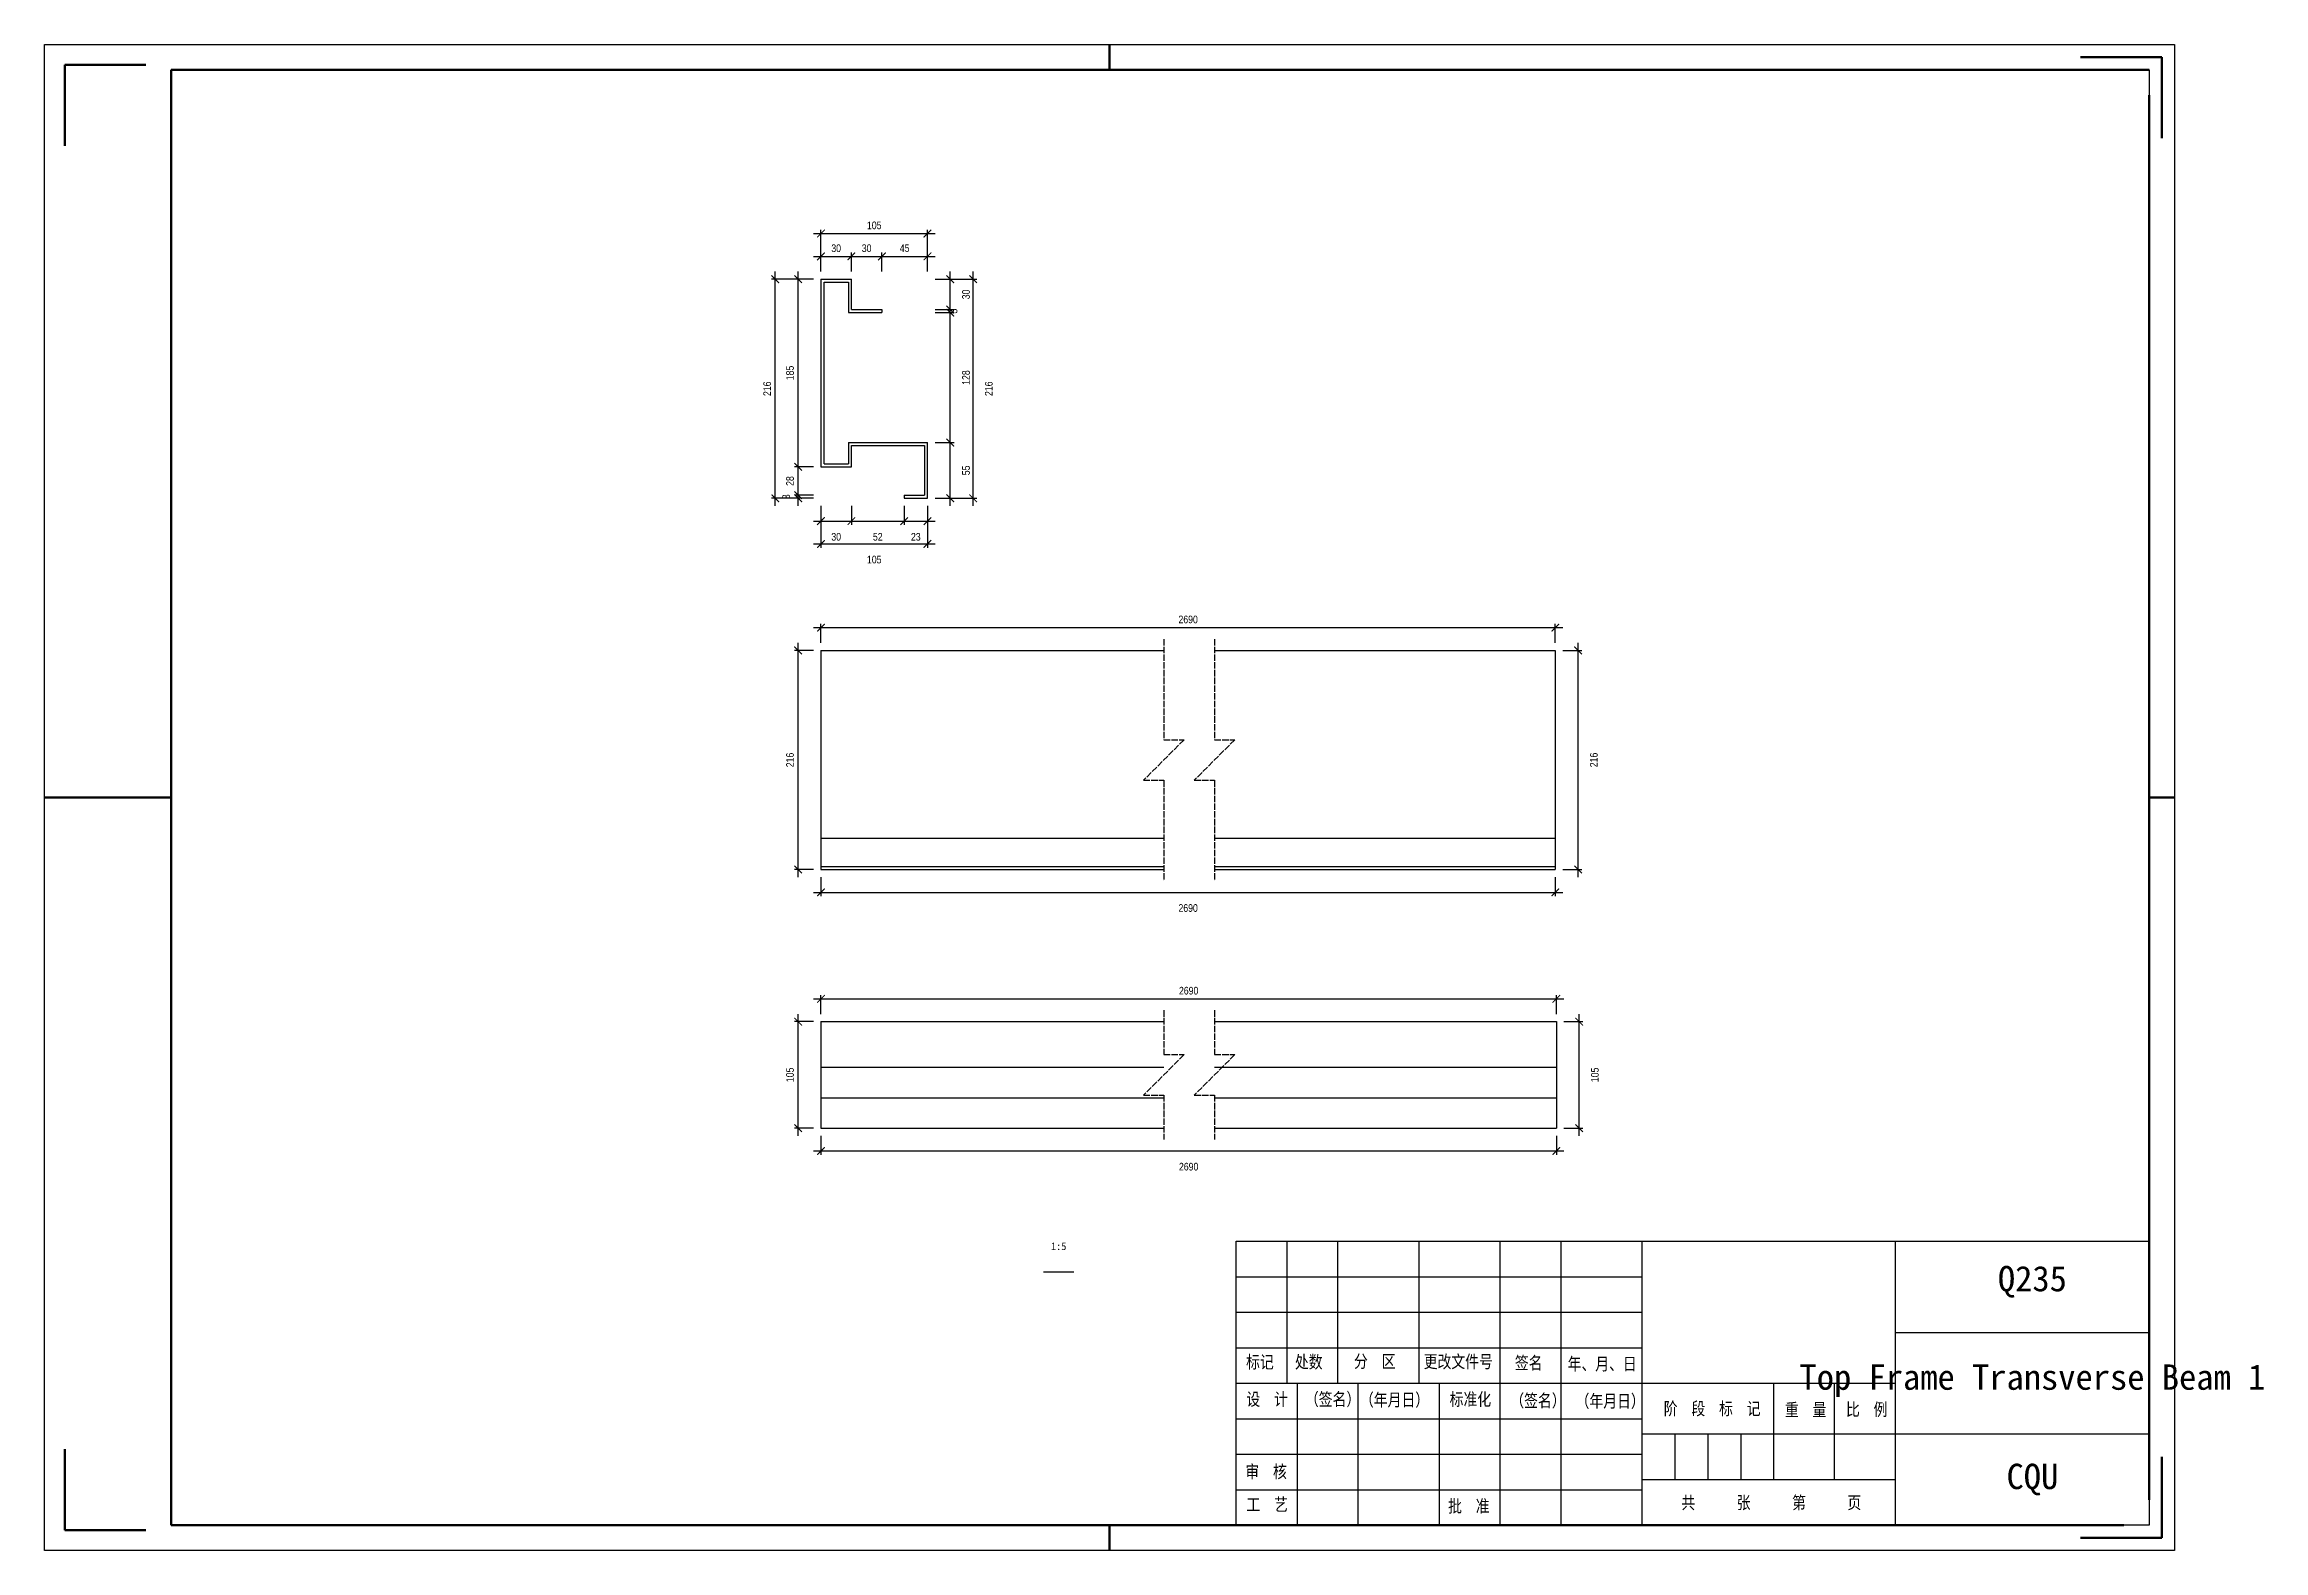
# Model space of a CAD drawing. Header units: millimetres. Extents: x 0 to 1925, y 0 to 4345.
# Drawn here: x 0 to 437.6, y 2202 to 2499 of the extents above; entities that cross this region are included whole.
import ezdxf

# ---------------------------------------------------------------- set-up
doc = ezdxf.new("R2010")
doc.units = ezdxf.units.MM
doc.linetypes.add('DASHED', pattern=[1.524, 1.27, -0.254])
doc.layers.add('总内框线', color=7, linetype='Continuous', lineweight=50)
doc.layers.add('总外框线', color=7, linetype='Continuous', lineweight=30)
doc.styles.add('OpenSansCondensed-Light', font='OpenSansCondensed-Light.ttf')
doc.styles.add('陈杰（2）', font='gbenor.shx', dxfattribs={"width": 0.8, "bigfont": 'gbcbig.shx'})
doc.dimstyles.new('EZDXF', dxfattribs={"dimtxt": 0.25, "dimasz": 0.175, "dimexe": 0.375, "dimexo": 0.125, "dimgap": 0.1, "dimtad": 1, "dimlfac": 100, "dimzin": 12, "dimdsep": 46, "dimtxsty": 'OpenSansCondensed-Light', "dimblk": 'ARCHTICK', "dimcen": 2.5, "dimazin": 3, "dimtfac": 0.5, "dimtmove": 2, "dimatfit": 3, "dimarcsym": 0})

# ---------------------------------------------------------------- blocks, each defined once
blk = doc.blocks.new('_ARCHTICK')
at = {"color": 0, "linetype": 'ByBlock', "const_width": 0.15}
blk.add_lwpolyline([(-0.5, -0.5), (0.5, 0.5)], dxfattribs=at)

msp = doc.modelspace()

# ---------------------------------------------------------------- linework, layer by layer
for p, q in [((415, 2494), (415, 2309)), ((153.12901, 2452.7), (159.12901, 2452.7)), ((153.12901, 2452.7), (153.12901, 2415.7)), ((153.72901, 2452.1), (158.52901, 2452.1)), ((153.72901, 2416.3), (153.72901, 2452.1)), ((158.52901, 2452.1), (158.52901, 2446.1)), ((159.12901, 2446.7), (159.12901, 2452.7)), ((159.12901, 2446.7), (165.12901, 2446.7)), ((165.12901, 2446.7), (165.12901, 2446.1)), ((158.52901, 2446.1), (165.12901, 2446.1)), ((158.52901, 2420.5), (174.12901, 2420.5)), ((158.52901, 2420.5), (158.52901, 2416.3)), ((159.12901, 2419.9), (173.52901, 2419.9)), ((159.12901, 2415.7), (159.12901, 2419.9)), ((173.52901, 2419.9), (173.52901, 2410.1)), ((174.12901, 2409.5), (174.12901, 2420.5)), ((153.12901, 2415.7), (159.12901, 2415.7)), ((153.72901, 2416.3), (158.52901, 2416.3)), ((169.52901, 2410.1), (173.52901, 2410.1)), ((169.52901, 2410.1), (169.52901, 2409.5)), ((169.52901, 2409.5), (174.12901, 2409.5)), ((153.12901, 2379.5), (220.72901, 2379.5)), ((153.12901, 2379.5), (153.12901, 2342.5)), ((230.72901, 2379.5), (297.92901, 2379.5)), ((297.92901, 2379.5), (297.92901, 2342.5)), ((153.12901, 2342.5), (220.72901, 2342.5)), ((153.12901, 2342.5), (153.12901, 2336.9)), ((230.72901, 2342.5), (297.92901, 2342.5)), ((297.92901, 2342.5), (297.92901, 2336.9)), ((153.12901, 2336.9), (220.72901, 2336.9)), ((153.12901, 2336.9), (153.12901, 2336.3)), ((230.72901, 2336.9), (297.92901, 2336.9)), ((297.92901, 2336.9), (297.92901, 2336.3)), ((153.12901, 2336.3), (220.72901, 2336.3)), ((230.72901, 2336.3), (297.92901, 2336.3)), ((153.12901, 2306.3), (220.72901, 2306.3)), ((153.12901, 2306.3), (153.12901, 2297.3)), ((230.72901, 2306.3), (298.12901, 2306.3)), ((298.12901, 2306.3), (298.12901, 2297.3)), ((153.12901, 2297.3), (220.72901, 2297.3)), ((153.12901, 2297.3), (153.12901, 2291.3)), ((230.72901, 2297.3), (298.12901, 2297.3)), ((298.12901, 2297.3), (298.12901, 2291.3)), ((153.12901, 2291.3), (220.72901, 2291.3)), ((153.12901, 2291.3), (153.12901, 2285.3)), ((230.72901, 2291.3), (298.12901, 2291.3)), ((298.12901, 2291.3), (298.12901, 2285.3)), ((153.12901, 2285.3), (220.72901, 2285.3)), ((230.72901, 2285.3), (298.12901, 2285.3)), ((235, 2263), (415, 2263)), ((235, 2207), (235, 2263)), ((245, 2263), (245, 2235)), ((255, 2263), (255, 2235)), ((271, 2263), (271, 2235)), ((287, 2263), (287, 2235)), ((299, 2263), (299, 2207)), ((315, 2263), (315, 2207)), ((365, 2207), (365, 2263)), ((415, 2263), (415, 2207)), ((197, 2257), (203, 2257)), ((235, 2256), (315, 2256)), ((235, 2249), (315, 2249)), ((365, 2245), (415, 2245)), ((235, 2242), (315, 2242)), ((235, 2235), (365, 2235)), ((247, 2235), (247, 2207)), ((259, 2235), (259, 2207)), ((275, 2235), (275, 2207)), ((287, 2235), (287, 2207)), ((341, 2216), (341, 2235)), ((353, 2216), (353, 2235)), ((235, 2228), (315, 2228)), ((315, 2225), (365, 2225)), ((321.5, 2225), (321.5, 2216)), ((328, 2225), (328, 2216)), ((334.5, 2225), (334.5, 2216)), ((365, 2225), (415, 2225)), ((235, 2221), (315, 2221)), ((315, 2216), (365, 2216)), ((235, 2214), (315, 2214)), ((415, 2207), (235, 2207))]:
    msp.add_line(p, q)
at = {"linetype": 'DASHED'}
for p, q in [((220.72901, 2381.75), (220.72901, 2361.9)), ((230.72901, 2381.75), (230.72901, 2361.9)), ((224.72901, 2361.9), (216.72901, 2353.9)), ((220.72901, 2361.9), (224.72901, 2361.9)), ((234.72901, 2361.9), (226.72901, 2353.9)), ((230.72901, 2361.9), (234.72901, 2361.9)), ((216.72901, 2353.9), (220.72901, 2353.9)), ((220.72901, 2353.9), (220.72901, 2334.05)), ((226.72901, 2353.9), (230.72901, 2353.9)), ((230.72901, 2353.9), (230.72901, 2334.05)), ((220.72901, 2308.55), (220.72901, 2299.8)), ((230.72901, 2308.55), (230.72901, 2299.8)), ((224.72901, 2299.8), (216.72901, 2291.8)), ((220.72901, 2299.8), (224.72901, 2299.8)), ((234.72901, 2299.8), (226.72901, 2291.8)), ((230.72901, 2299.8), (234.72901, 2299.8)), ((216.72901, 2291.8), (220.72901, 2291.8)), ((220.72901, 2291.8), (220.72901, 2283.05)), ((226.72901, 2291.8), (230.72901, 2291.8)), ((230.72901, 2291.8), (230.72901, 2283.05))]:
    msp.add_line(p, q, dxfattribs=at)
at = {"layer": '总内框线'}
for p, q in [((210, 2494), (210, 2499)), ((4, 2495), (4, 2479)), ((4, 2495), (20, 2495)), ((417.5, 2496.5), (401.5, 2496.5)), ((417.5, 2496.5), (417.5, 2480.5)), ((25, 2207), (25, 2494)), ((25, 2494), (415, 2494)), ((415, 2489), (415, 2212)), ((0, 2350.5), (25, 2350.5)), ((415, 2350.5), (420, 2350.5)), ((4, 2206), (4, 2222)), ((417.5, 2204.5), (417.5, 2220.5)), ((4, 2206), (20, 2206)), ((410, 2207), (25, 2207)), ((210, 2202), (210, 2207)), ((417.5, 2204.5), (401.5, 2204.5))]:
    msp.add_line(p, q, dxfattribs=at)
at = {"layer": '总外框线'}
for p, q in [((0, 2202), (0, 2499)), ((0, 2499), (420, 2499)), ((420, 2499), (420, 2202)), ((420, 2202), (0, 2202))]:
    msp.add_line(p, q, dxfattribs=at)

# ---------------------------------------------------------------- texts
at = {"attachment_point": 5}
for s, insert, char_height in [('1:5', (200, 2262), 1.5), ('Q235', (392, 2255), 5), ('Top Frame Transverse Beam 1', (392, 2235.5), 5), ('CQU', (392, 2216), 5)]:
    msp.add_mtext(s, dxfattribs=dict(at, insert=insert, char_height=char_height))
at = {"char_height": 2.5, "width": 93.0192856, "attachment_point": 1, "style": '陈杰（2）'}
for s, insert in [('{\\fSimSun|b0|i0|c134|p2;标记}', (236.95482, 2240.44053)), ('{\\fSimSun|b0|i0|c134|p2;处数}', (246.57596, 2240.45543)), ('{\\fSimSun|b0|i0|c134|p2;分\u3000区}', (258.23692, 2240.57959)), ('{\\fSimSun|b0|i0|c134|p2;更改文件号}', (271.97169, 2240.52496)), ('{\\fSimSun|b0|i0|c134|p2;签名}', (289.95608, 2240.2667)), ('{\\fSimSun|b0|i0|c134|p2;年、月、日}', (300.35064, 2240.07301)), ('{\\fSimSun|b0|i0|c134|p2;设\u3000计}', (237.01432, 2233.10007)), ('{\\fSimSun|b0|i0|c134|p2;（签名）}', (248.55629, 2233.10007)), ('{\\fSimSun|b0|i0|c134|p2;\u3000（年月日）}', (256.68156, 2232.98584)), ('{\\fSimSun|b0|i0|c134|p2;标准化}', (277.08823, 2233.08517)), ('{\\fSimSun|b0|i0|c134|p2;（签名）}', (289.05516, 2232.83685)), ('{\\fSimSun|b0|i0|c134|p2;（年月日）}', (301.923, 2232.73752)), ('{\\fSimSun|b0|i0|c134|p2;阶\u3000段\u3000标\u3000记}', (319.30395, 2231.25254)), ('{\\fSimSun|b0|i0|c134|p2;重\u3000量}', (343.18681, 2231.02408)), ('{\\fSimSun|b0|i0|c134|p2;比\u3000例}', (355.23873, 2231.09361)), ('{\\fSimSun|b0|i0|c134|p2;审\u3000核}', (236.81034, 2218.83138)), ('{\\fSimSun|b0|i0|c134|p2;工\u3000艺}', (237.01432, 2212.34515)), ('{\\fSimSun|b0|i0|c134|p2;批\u3000准}', (276.78226, 2212.0273)), ('{\\fSimSun|b0|i0|c134|p2;共\u3000\u3000\u3000张\u3000\u3000\u3000第\u3000\u3000\u3000页}', (322.79713, 2212.72757))]:
    msp.add_mtext(s, dxfattribs=dict(at, insert=insert))

# ---------------------------------------------------------------- dimensions: what is measured, and where the dimension line sits
for base, p1, p2, location, text, override in [((153.12901, 2461.7), (153.12901, 2452.7), (174.12901, 2452.7), (163.62901, 2463.3), '105', {"dimtxt": 1.5, "dimasz": 1.5, "dimexe": 0.75, "dimexo": 1.5, "dimtad": 1, "dimlfac": 5, "dimblk": 'ARCHTICK', "dimsah": 0, "dimtsz": 0, "dimdle": 1.5, "dimtmove": 2}), ((153.12901, 2400.5), (153.12901, 2409.5), (174.12901, 2409.5), (163.62901, 2397.4), '105', {"dimtxt": 1.5, "dimasz": 1.5, "dimexe": 0.75, "dimexo": 1.5, "dimtad": 4, "dimlfac": 5, "dimblk": 'ARCHTICK', "dimsah": 0, "dimtsz": 0, "dimdle": 1.5, "dimtmove": 2}), ((153.12901, 2384), (153.12901, 2379.5), (297.92901, 2379.5), (225.52901, 2385.6), '2690', {"dimtxt": 1.5, "dimasz": 1.5, "dimexe": 0.75, "dimexo": 1.5, "dimtad": 1, "dimlfac": 5, "dimblk": 'ARCHTICK', "dimsah": 0, "dimtsz": 0, "dimdle": 1.5, "dimtmove": 2}), ((153.12901, 2331.8), (153.12901, 2336.3), (297.92901, 2336.3), (225.52901, 2328.7), '2690', {"dimtxt": 1.5, "dimasz": 1.5, "dimexe": 0.75, "dimexo": 1.5, "dimtad": 4, "dimlfac": 5, "dimblk": 'ARCHTICK', "dimsah": 0, "dimtsz": 0, "dimdle": 1.5, "dimtmove": 2}), ((153.12901, 2310.8), (153.12901, 2306.3), (298.12901, 2306.3), (225.62901, 2312.4), '2690', {"dimtxt": 1.5, "dimasz": 1.5, "dimexe": 0.75, "dimexo": 1.5, "dimtad": 1, "dimlfac": 5, "dimblk": 'ARCHTICK', "dimsah": 0, "dimtsz": 0, "dimdle": 1.5, "dimtmove": 2}), ((153.12901, 2280.8), (153.12901, 2285.3), (298.12901, 2285.3), (225.62901, 2277.7), '2690', {"dimtxt": 1.5, "dimasz": 1.5, "dimexe": 0.75, "dimexo": 1.5, "dimtad": 4, "dimlfac": 5, "dimblk": 'ARCHTICK', "dimsah": 0, "dimtsz": 0, "dimdle": 1.5, "dimtmove": 2})]:
    msp.add_linear_dim(base=base, p1=p1, p2=p2, location=location, text=text, dimstyle='EZDXF', override=override).render()
for base, p1, p2, location, override in [((153.12901, 2457.2), (153.12901, 2452.7), (159.12901, 2452.7), (156.12901, 2458.8), {"dimtxt": 1.5, "dimasz": 1.5, "dimexe": 0.75, "dimexo": 1.5, "dimtad": 1, "dimlfac": 5, "dimblk": 'ARCHTICK', "dimsah": 0, "dimtsz": 0, "dimdle": 1.5, "dimtmove": 2}), ((159.12901, 2457.2), (159.12901, 2452.7), (165.12901, 2452.7), (162.12901, 2458.8), {"dimtxt": 1.5, "dimasz": 1.5, "dimexe": 0.75, "dimexo": 1.5, "dimtad": 1, "dimlfac": 5, "dimblk": 'ARCHTICK', "dimsah": 0, "dimtsz": 0, "dimdle": 1.5, "dimtmove": 2}), ((165.12901, 2457.2), (165.12901, 2452.7), (174.12901, 2452.7), (169.62901, 2458.8), {"dimtxt": 1.5, "dimasz": 1.5, "dimexe": 0.75, "dimexo": 1.5, "dimtad": 1, "dimlfac": 5, "dimblk": 'ARCHTICK', "dimsah": 0, "dimtsz": 0, "dimdle": 1.5, "dimtmove": 2}), ((153.12901, 2405), (153.12901, 2409.5), (159.12901, 2409.5), (156.12901, 2401.9), {"dimtxt": 1.5, "dimasz": 1.5, "dimexe": 0.75, "dimexo": 1.5, "dimtad": 4, "dimlfac": 5, "dimblk": 'ARCHTICK', "dimsah": 0, "dimtsz": 0, "dimdle": 1.5, "dimtmove": 2}), ((159.12901, 2405), (159.12901, 2409.5), (169.52901, 2409.5), (164.32901, 2401.9), {"dimtxt": 1.5, "dimasz": 1.5, "dimexe": 0.75, "dimexo": 1.5, "dimtad": 4, "dimlfac": 5, "dimblk": 'ARCHTICK', "dimsah": 0, "dimtsz": 0, "dimdle": 1.5, "dimtmove": 2}), ((169.52901, 2405), (169.52901, 2409.5), (174.12901, 2409.5), (171.82901, 2401.9), {"dimtxt": 1.5, "dimasz": 1.5, "dimexe": 0.75, "dimexo": 1.5, "dimtad": 4, "dimlfac": 5, "dimblk": 'ARCHTICK', "dimsah": 0, "dimtsz": 0, "dimdle": 1.5, "dimtmove": 2})]:
    msp.add_linear_dim(base=base, p1=p1, p2=p2, location=location, dimstyle='EZDXF', override=override).render()
for base, p1, p2, location, text, override in [((144.12901, 2409.5), (153.12901, 2409.5), (153.12901, 2452.7), (142.52901, 2431.1), '216', {"dimtxt": 1.5, "dimasz": 1.5, "dimexe": 0.75, "dimexo": 1.5, "dimtad": 1, "dimlfac": 5, "dimblk": 'ARCHTICK', "dimsah": 0, "dimtsz": 0, "dimdle": 1.5, "dimtmove": 2}), ((183.12901, 2409.5), (174.12901, 2409.5), (174.12901, 2452.7), (186.22901, 2431.1), '216', {"dimtxt": 1.5, "dimasz": 1.5, "dimexe": 0.75, "dimexo": 1.5, "dimtad": 4, "dimlfac": 5, "dimblk": 'ARCHTICK', "dimsah": 0, "dimtsz": 0, "dimdle": 1.5, "dimtmove": 2}), ((148.62901, 2336.3), (153.12901, 2336.3), (153.12901, 2379.5), (147.02901, 2357.9), '216', {"dimtxt": 1.5, "dimasz": 1.5, "dimexe": 0.75, "dimexo": 1.5, "dimtad": 1, "dimlfac": 5, "dimblk": 'ARCHTICK', "dimsah": 0, "dimtsz": 0, "dimdle": 1.5, "dimtmove": 2}), ((302.42901, 2336.3), (297.92901, 2336.3), (297.92901, 2379.5), (305.52901, 2357.9), '216', {"dimtxt": 1.5, "dimasz": 1.5, "dimexe": 0.75, "dimexo": 1.5, "dimtad": 4, "dimlfac": 5, "dimblk": 'ARCHTICK', "dimsah": 0, "dimtsz": 0, "dimdle": 1.5, "dimtmove": 2}), ((148.62901, 2285.3), (153.12901, 2285.3), (153.12901, 2306.3), (147.02901, 2295.8), '105', {"dimtxt": 1.5, "dimasz": 1.5, "dimexe": 0.75, "dimexo": 1.5, "dimtad": 1, "dimlfac": 5, "dimblk": 'ARCHTICK', "dimsah": 0, "dimtsz": 0, "dimdle": 1.5, "dimtmove": 2}), ((302.62901, 2285.3), (298.12901, 2285.3), (298.12901, 2306.3), (305.72901, 2295.8), '105', {"dimtxt": 1.5, "dimasz": 1.5, "dimexe": 0.75, "dimexo": 1.5, "dimtad": 4, "dimlfac": 5, "dimblk": 'ARCHTICK', "dimsah": 0, "dimtsz": 0, "dimdle": 1.5, "dimtmove": 2})]:
    msp.add_linear_dim(base=base, p1=p1, p2=p2, angle=90, location=location, text=text, dimstyle='EZDXF', override=override).render()
for base, p1, p2, location, override in [((148.62901, 2415.7), (153.12901, 2415.7), (153.12901, 2452.7), (147.02901, 2434.2), {"dimtxt": 1.5, "dimasz": 1.5, "dimexe": 0.75, "dimexo": 1.5, "dimtad": 1, "dimlfac": 5, "dimblk": 'ARCHTICK', "dimsah": 0, "dimtsz": 0, "dimdle": 1.5, "dimtmove": 2}), ((178.62901, 2446.7), (174.12901, 2446.7), (174.12901, 2452.7), (181.72901, 2449.7), {"dimtxt": 1.5, "dimasz": 1.5, "dimexe": 0.75, "dimexo": 1.5, "dimtad": 4, "dimlfac": 5, "dimblk": 'ARCHTICK', "dimsah": 0, "dimtsz": 0, "dimdle": 1.5, "dimtmove": 2}), ((178.62901, 2446.1), (174.12901, 2446.1), (174.12901, 2446.7), (179.27901, 2446.4), {"dimtxt": 1.5, "dimasz": 1.5, "dimexe": 0.75, "dimexo": 1.5, "dimtad": 4, "dimlfac": 5, "dimblk": 'ARCHTICK', "dimsah": 0, "dimtsz": 0, "dimdle": 1.5, "dimtmove": 2}), ((178.62901, 2420.5), (174.12901, 2420.5), (174.12901, 2446.1), (181.72901, 2433.3), {"dimtxt": 1.5, "dimasz": 1.5, "dimexe": 0.75, "dimexo": 1.5, "dimtad": 4, "dimlfac": 5, "dimblk": 'ARCHTICK', "dimsah": 0, "dimtsz": 0, "dimdle": 1.5, "dimtmove": 2}), ((178.62901, 2409.5), (174.12901, 2409.5), (174.12901, 2420.5), (181.72901, 2415), {"dimtxt": 1.5, "dimasz": 1.5, "dimexe": 0.75, "dimexo": 1.5, "dimtad": 4, "dimlfac": 5, "dimblk": 'ARCHTICK', "dimsah": 0, "dimtsz": 0, "dimdle": 1.5, "dimtmove": 2}), ((148.62901, 2410.1), (153.12901, 2410.1), (153.12901, 2415.7), (147.02901, 2412.9), {"dimtxt": 1.5, "dimasz": 1.5, "dimexe": 0.75, "dimexo": 1.5, "dimtad": 1, "dimlfac": 5, "dimblk": 'ARCHTICK', "dimsah": 0, "dimtsz": 0, "dimdle": 1.5, "dimtmove": 2}), ((148.62901, 2409.5), (153.12901, 2409.5), (153.12901, 2410.1), (146.27901, 2409.8), {"dimtxt": 1.5, "dimasz": 1.5, "dimexe": 0.75, "dimexo": 1.5, "dimtad": 1, "dimlfac": 5, "dimblk": 'ARCHTICK', "dimsah": 0, "dimtsz": 0, "dimdle": 1.5, "dimtmove": 2})]:
    msp.add_linear_dim(base=base, p1=p1, p2=p2, angle=90, location=location, dimstyle='EZDXF', override=override).render()

doc.saveas('drawing.dxf')
